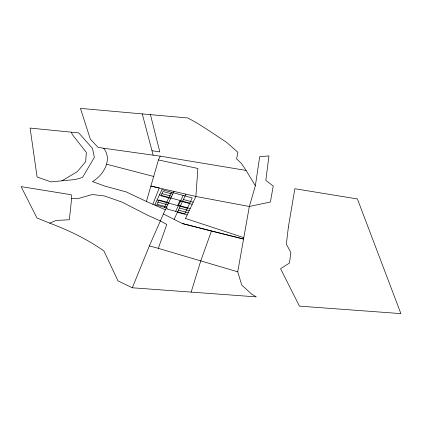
<?xml version="1.0" encoding="UTF-8"?>
<svg xmlns="http://www.w3.org/2000/svg" width="422" height="422" viewBox="0 0 422 422"><rect width="100%" height="100%" fill="white"/><g stroke="black" fill="none" stroke-linecap="round" stroke-linejoin="round"><path stroke-width="0.63" d="M71.624 198.72L69.335 219.756L55.989 220.453L49.749 223.164L36.951 217.989L21.1 186.608L71.276 194.758L71.624 198.72L78.297 198.504L92.286 194.531L104.329 195.935L121.953 202.064L147.252 215.062L160.471 221.001L166.79 224.446L158.313 248.352L149.377 245.899L132.318 287.788L117.96 280.862L103.991 251.053C87.296 239.195 68.865 230.343 49.749 223.164M173.996 191.414L165.371 209.797L146.429 201.468L126.183 191.915L104.983 186.134L92.439 181.576C103.379 175.399 112.848 159.632 103.654 148.227L98.068 147.368L90.334 139.128L80.433 108.385L187.843 117.981L196.589 122.76L205.72 128.504L226.619 142.367L237.902 152.316L236.61 158.809L241.337 163.377L246.1 170.425L255.363 185.791L249.339 206.485L237.739 271.826L241.743 285.098L251.507 293.965L256.265 296.882L132.318 287.788M255.363 185.791L259.699 156.625L268.956 155.94L265.828 180.384L273.24 186.055L270.397 201.985L249.339 206.485L195.866 196.452L150.886 186.07L146.429 201.468M150.886 186.07L158.435 159.933L160.233 156.151L246.1 170.425M191.161 292.093L200.772 260.854L211.417 231.087L243.415 238.984L182.351 223.544L163.404 213.98L165.371 209.803M152.833 204.348L159.221 188.006L151.134 186.123M163.404 213.98L149.377 245.899M164.353 207.292L171.422 192.221M175.663 211.353L183.132 195.428M174.091 219.377L185.923 194.162M185.527 218.48L195.866 196.452L197.886 168.478L158.435 159.933M61.96 180.811L75.343 179.519L82.538 177.419L94.37 157.369L92.487 148.417L78.745 132.909L30.104 128.072L37.094 177.024L50.962 181.882L61.96 180.811L77.368 171.612L85.666 161.695L86.346 152.421L72.151 134.344L71.598 132.355M103.654 148.227L160.233 156.151M142.246 113.861L151.983 150.707L159.817 151.92L150.422 114.589M182.346 223.544L211.417 231.087M106.777 164.258L153.888 176.507M172.703 194.162L162.945 191.493L160.951 195.75L170.71 198.419M161.948 193.619L171.707 196.293M183.422 199.495L193.181 202.17M159.469 194.864L189.763 203.151M192.184 204.295L179.804 200.909L177.81 205.161L190.185 208.547M168.716 202.676L158.952 200.002L156.958 204.259L166.716 206.928M157.074 199.97L187.368 208.257M157.955 202.133L167.713 204.802M179.429 208.004L189.188 210.678M178.432 210.135L188.191 212.804M177.43 212.261L187.194 214.93M158.313 248.352L237.739 271.826M185.506 218.48L243.768 237.618M151.983 150.707L153.133 155.169M288.384 227.036L286.353 244.132L290.863 252.572L289.439 263.075L280.551 268.719L299.446 306.129L400.9 313.615L357.402 198.947L294.851 188.734L288.384 227.036M161.927 189.626L154.858 204.691L167.276 208.088L166.875 208.948L184.752 213.838L192.221 197.913L161.927 189.626"/></g></svg>
